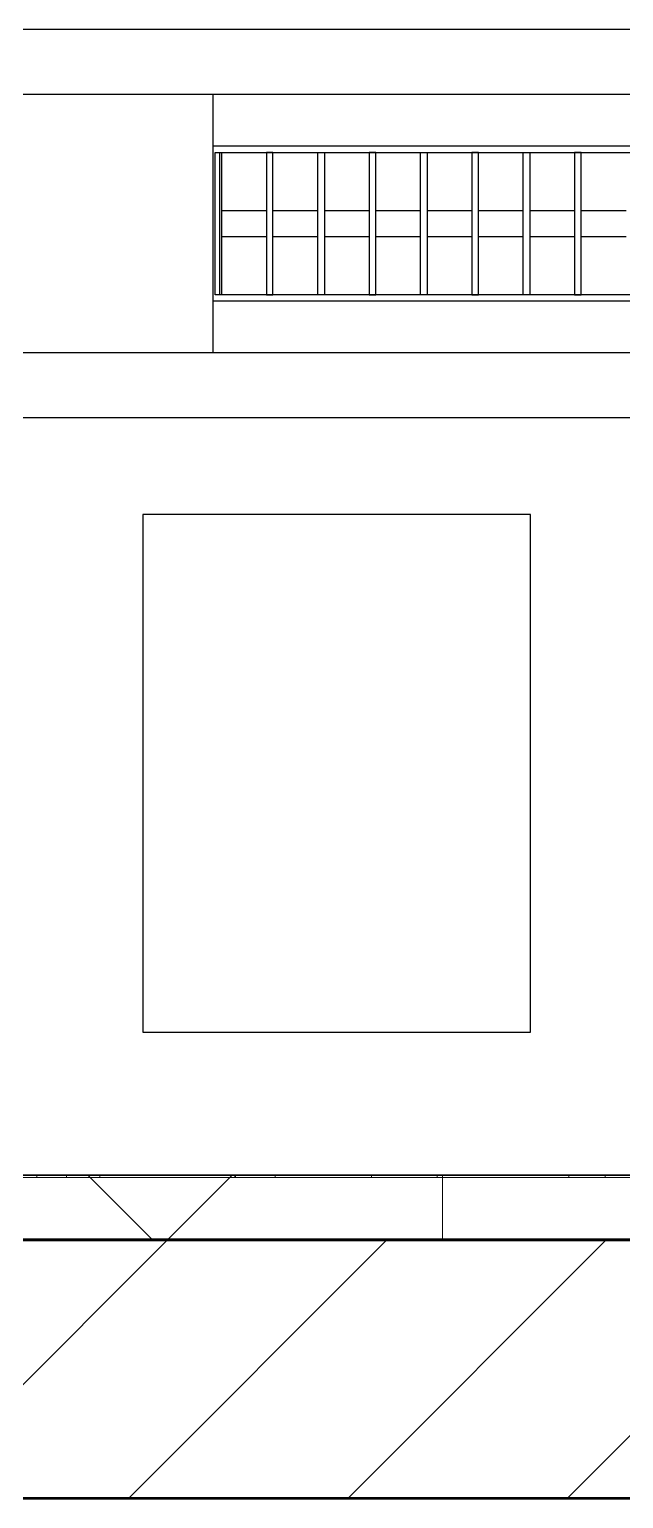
# Model space of a CAD drawing. Header units: millimetres. Extents: x -920231 to -841213, y -17301 to 22361.
# Drawn here: x -856902 to -856442, y -3376 to -2240 of the extents above; entities that cross this region are included whole.
import ezdxf
from ezdxf.enums import TextEntityAlignment as Align
from ezdxf.xclip import XClip

# ---------------------------------------------------------------- set-up
doc = ezdxf.new("R2010")
doc.units = ezdxf.units.MM
doc.header["$XCLIPFRAME"] = 0
for name, color, linetype in [('000 - WIPEOUT', 250, 'Continuous'), ('001 - ASCESSORIES', 251, 'Continuous'), ('A04_TUBE SERIES', 2, 'Continuous'), ('A11_ALU.SOLID SHEET', 2, 'Continuous')]:
    doc.layers.add(name, color=color, linetype=linetype)
for name, color, linetype, lineweight in [('008 - LIGHTING', 1, 'Continuous', 9), ('A-GLAZ-CURT', 2, 'Continuous', 9), ('A-WALL', 5, 'Continuous', 35), ('A-WALL-FNSH', 2, 'Continuous', 35), ('A-WALL-PATT', 1, 'Continuous', 35)]:
    doc.layers.add(name, color=color, linetype=linetype, lineweight=lineweight)

# ---------------------------------------------------------------- blocks, each defined once
blk = doc.blocks.new('PPLS-PP19_Custom Tile Pattern - Custom Tile Pattern-V91-4230-01 ENLARGED MULTI-PURPOSE LEVEL - REFLECTED CEILING PLAN - SHEET 1')
at = {"layer": 'A-GLAZ-CURT'}
for p, q in [((-13.9, 0), (9, 0)), ((-13.9, -2), (-13.9, 0)), ((9, 0), (9, -2)), ((34.9, 0), (139.2, 0)), ((34.9, -2), (34.9, 0)), ((139.2, 0), (139.2, -2)), ((170.3, 0), (245, 0)), ((170.3, -2), (170.3, 0)), ((196, 0), (213.3, 0)), ((213.3, 0), (196, 0)), ((230.1, 0), (300, 0)), ((245, 0), (245, -2)), ((295.8, 0), (300, 0)), ((295.8, -2), (295.8, 0)), ((300, 0), (300, -2)), ((-300, -2), (300, -2)), ((9, -2), (-13.9, -2)), ((139.2, -2), (34.9, -2)), ((139.8, 0), (139.8, -2)), ((245, -2), (170.3, -2)), ((300, -2), (295.8, -2)), ((300, -2), (300, -50)), ((300, -50), (-300, -50))]:
    blk.add_line(p, q, dxfattribs=at)
for points, knots in [([(-126.5, 0), (-122.4, 0), (-108.7, 0), (-86.7, 0), (-63.4, 0), (-54.4, 0), (-48.5, 0), (-30.8, 0), (-18, 0), (8.6, 0), (15, 0), (22.9, 0), (31, 0), (39, 0), (48.1, 0), (52.5, 0), (53.5, 0)], [-5231.017328, -5231.017328, -5231.017328, -5231.017328, -4994.692869, -4542.524482, -4008.285538, -3689.699207, -3546.54457, -3315.260113, -2864.387349, -2439.246196, -2084.094819, -1956.422387, -1818.904206, -1645.594513, -1443.202566, -1380.475303, -1380.475303, -1380.475303, -1380.475303]), ([(-18.4, 0), (-21.2, 0), (-28.5, 0), (-40, 0), (-56.2, 0), (-75.6, 0), (-94, 0), (-112, 0), (-114.9, 0), (-115.6, 0)], [-2308.122278, -2308.122278, -2308.122278, -2308.122278, -2125.455881, -1792.521578, -1466.981642, -1208.454564, -789.402658, -501.969187, -243.577221, -243.577221, -243.577221, -243.577221]), ([(-90.1, 0), (-86.6, 0), (-69.2, 0), (-42.5, 0), (-12.8, 0), (4.2, 0), (9.6, 0), (10.1, 0), (10.2, 0)], [-4993.333029, -4993.333029, -4993.333029, -4993.333029, -4799.173296, -4065.652676, -3589.737505, -3285.047089, -3066.359526, -3044.715262, -3044.715262, -3044.715262, -3044.715262]), ([(31.2, 0), (26, 0), (12, 0), (-16.9, 0), (-47.4, 0), (-65.3, 0), (-66.3, 0), (-66.3, 0)], [-4496.803627, -4496.803627, -4496.803627, -4496.803627, -4222.080604, -3745.412743, -2981.410125, -2542.574734, -2526.906796, -2526.906796, -2526.906796, -2526.906796]), ([(76.6, 0), (74.8, 0), (67.7, 0), (53.5, 0), (37, 0), (24.1, 0), (12.8, 0), (-2.9, 0), (-20.6, 0), (-32.8, 0), (-44.9, 0), (-51.4, 0), (-51.8, 0)], [-3095.572228, -3095.572228, -3095.572228, -3095.572228, -2950.589685, -2634.532728, -2313.748533, -2106.613311, -1925.670641, -1617.263037, -1290.787923, -1039.307308, -819.71621, -644.910881, -644.910881, -644.910881, -644.910881]), ([(-36.8, 0), (-32.4, 0), (-26.4, 0), (-20.1, 0), (-19.1, 0)], [-6191.144455, -6191.144455, -6191.144455, -6191.144455, -5862.463379, -5804.197927, -5804.197927, -5804.197927, -5804.197927]), ([(30.8, 0), (29.3, 0), (20.1, 0), (3.5, 0), (-16.6, 0), (-34.8, 0), (-36, 0)], [-10462.034656, -10462.034656, -10462.034656, -10462.034656, -10363.088938, -9884.23066, -9424.652049, -9182.880979, -9182.880979, -9182.880979, -9182.880979]), ([(-18.4, 0), (-23.8, 0), (-30.6, 0), (-31.8, 0), (-32, 0)], [-2994.501669, -2994.501669, -2994.501669, -2994.501669, -2698.150104, -2614.070998, -2614.070998, -2614.070998, -2614.070998]), ([(-30.6, 0), (-29.5, 0), (-23.4, 0), (-15.8, 0), (-15.2, 0)], [-54150.414002, -54150.414002, -54150.414002, -54150.414002, -53749.15266, -53717.791567, -53717.791567, -53717.791567, -53717.791567]), ([(-18.9, 0), (-19, 0), (-21.4, 0), (-26.3, 0), (-30, 0), (-30.5, 0)], [-54799.347654, -54799.347654, -54799.347654, -54799.347654, -54789.006179, -54461.685999, -54258.56961, -54258.56961, -54258.56961, -54258.56961]), ([(-30.5, 0), (-27.1, 0), (-17.8, 0), (6, 0), (22.1, 0), (37.4, 0), (45.3, 0), (51.3, 0), (53.4, 0)], [-2323.618664, -2323.618664, -2323.618664, -2323.618664, -2142.497158, -1716.209403, -1206.526904, -1089.329421, -901.315459, -786.462943, -786.462943, -786.462943, -786.462943]), ([(-28.6, 0), (-26.9, 0), (-23, 0), (-19.8, 0), (-18.4, 0)], [-5361.429781, -5361.429781, -5361.429781, -5361.429781, -5261.36855, -5179.298109, -5179.298109, -5179.298109, -5179.298109]), ([(-18.4, 0), (-11, 0), (10.2, 0), (43.4, 0), (70.9, 0), (82.1, 0), (83.7, 0)], [-5790.06482, -5790.06482, -5790.06482, -5790.06482, -5340.621928, -4573.028122, -4094.177415, -3869.465285, -3869.465285, -3869.465285, -3869.465285]), ([(8.3, 0), (8.2, 0), (7.2, 0), (0.3, 0), (-10.6, 0), (-17.8, 0), (-18.2, 0)], [-3574.286521, -3574.286521, -3574.286521, -3574.286521, -3526.962355, -3285.499107, -2903.012179, -2879.286364, -2879.286364, -2879.286364, -2879.286364]), ([(9.3, 0), (9.1, 0), (7.6, 0), (2.6, 0), (-8.5, 0), (-15.1, 0), (-18.2, 0)], [-2922.926651, -2922.926651, -2922.926651, -2922.926651, -2882.788014, -2720.818881, -2518.50168, -2313.983599, -2313.983599, -2313.983599, -2313.983599]), ([(70.6, 0), (66.2, 0), (55.8, 0), (39.6, 0), (24.7, 0), (2.8, 0), (-11.9, 0), (-18, 0)], [-4647.237329, -4647.237329, -4647.237329, -4647.237329, -4326.416877, -4098.545751, -3766.694881, -3333.063701, -3001.340775, -3001.340775, -3001.340775, -3001.340775]), ([(-17.5, 0), (-15.6, 0), (-9.4, 0), (2.1, 0), (13.2, 0), (21.2, 0), (24.6, 0), (24.7, 0), (24.7, 0)], [-5162.858308, -5162.858308, -5162.858308, -5162.858308, -5050.479954, -4785.90057, -4596.498881, -4445.288762, -4384.376941, -4376.041937, -4376.041937, -4376.041937, -4376.041937]), ([(-15.2, 0), (-13.1, 0), (7.5, 0), (42.8, 0), (84.3, 0), (111.8, 0), (125, 0)], [-461.142613, -461.142613, -461.142613, -461.142613, -429.606584, -390.253598, -346.313304, -304.787593, -304.787593, -304.787593, -304.787593]), ([(103.1, 0), (101.1, 0), (86.3, 0), (63.3, 0), (35.8, 0), (18.6, 0), (11.6, 0), (9, 0)], [-375.435014, -375.435014, -375.435014, -375.435014, -369.147452, -330.153101, -307.516438, -285.83788, -269.307637, -269.307637, -269.307637, -269.307637]), ([(24.7, 0), (24.5, 0), (21, 0), (15.5, 0), (10.8, 0), (9.6, 0)], [-4368.572414, -4368.572414, -4368.572414, -4368.572414, -4306.476363, -4080.000647, -3772.857994, -3772.857994, -3772.857994, -3772.857994]), ([(18.2, 0), (19.1, 0), (24.3, 0), (25.7, 0), (26.1, 0)], [-5700.113719, -5700.113719, -5700.113719, -5700.113719, -5554.232259, -5302.431367, -5302.431367, -5302.431367, -5302.431367]), ([(114.4, 0), (114.2, 0), (112.1, 0), (105.4, 0), (92.4, 0), (85.6, 0), (74.4, 0), (62.3, 0), (51.8, 0), (43.8, 0), (29.5, 0), (20.7, 0), (18.9, 0), (18.2, 0)], [-8148.58938, -8148.58938, -8148.58938, -8148.58938, -8105.191388, -7723.759874, -7531.75727, -7135.649961, -6924.452779, -6738.82075, -6548.303034, -6314.283804, -6135.05769, -5972.647715, -5832.674503, -5832.674503, -5832.674503, -5832.674503]), ([(27.4, 0), (27.9, 0), (29.5, 0), (38.1, 0), (53.4, 0), (71.7, 0), (84.8, 0), (86, 0), (92.5, 0), (94.3, 0)], [-5037.309798, -5037.309798, -5037.309798, -5037.309798, -4887.603822, -4705.298446, -4353.683244, -3960.84581, -3759.045785, -3336.541051, -2783.776468, -2783.776468, -2783.776468, -2783.776468]), ([(53.2, 0), (53.1, 0), (52.2, 0), (45, 0), (36.5, 0), (30.8, 0)], [-622.740158, -622.740158, -622.740158, -622.740158, -566.066452, -360.610861, 0, 0, 0, 0]), ([(136.4, 0), (121.7, 0), (86.9, 0), (51.2, 0), (31.2, 0)], [-106.750556, -106.750556, -106.750556, -106.750556, -59.610984, 0, 0, 0, 0]), ([(34.9, 0), (38.3, 0), (49.1, 0), (71.9, 0), (100.4, 0), (115.3, 0), (125.2, 0)], [-133.562983, -133.562983, -133.562983, -133.562983, -118.513713, -97.899267, -63.759246, -39.596333, -39.596333, -39.596333, -39.596333]), ([(125.3, 0), (119.1, 0), (102, 0), (76.9, 0), (57.8, 0), (46.5, 0), (41.2, 0), (36, 0), (35.5, 0), (35.5, 0)], [-430.948772, -430.948772, -430.948772, -430.948772, -401.860199, -357.622665, -341.267687, -334.000314, -326.15566, -319.318397, -317.489778, -317.489778, -317.489778, -317.489778]), ([(36.3, 0), (37.8, 0), (48.8, 0), (64.8, 0), (95.9, 0), (116.6, 0), (124.5, 0), (125.2, 0)], [-314.598523, -314.598523, -314.598523, -314.598523, -305.899624, -287.17622, -249.500363, -194.761443, -189.193718, -189.193718, -189.193718, -189.193718]), ([(61.5, 0), (61.5, 0), (61.2, 0), (54.6, 0), (53.7, 0), (53.6, 0)], [-1113.311073, -1113.311073, -1113.311073, -1113.311073, -1096.402191, -891.204116, -747.28819, -747.28819, -747.28819, -747.28819]), ([(53.9, 0), (56.1, 0), (59.3, 0), (61.3, 0), (61.5, 0)], [-1370.028348, -1370.028348, -1370.028348, -1370.028348, -1228.752106, -1120.932285, -1120.932285, -1120.932285, -1120.932285]), ([(54.1, 0), (54.5, 0), (59.5, 0), (64.5, 0), (72.7, 0), (75.2, 0), (76, 0), (76.2, 0)], [-774.539555, -774.539555, -774.539555, -774.539555, -753.071572, -495.328968, -421.953223, -334.951786, -290.452333, -290.452333, -290.452333, -290.452333]), ([(76.2, 0), (75.6, 0), (73.6, 0), (71, 0), (70.6, 0)], [-193.634889, -193.634889, -193.634889, -193.634889, -31.537676, 0, 0, 0, 0]), ([(94.4, 0), (94.4, 0), (94.6, 0), (99.1, 0), (109, 0), (117.3, 0), (123.2, 0), (125.2, 0)], [-2348.345796, -2348.345796, -2348.345796, -2348.345796, -2310.419338, -2233.599744, -2052.234781, -1843.028543, -1737.50663, -1737.50663, -1737.50663, -1737.50663]), ([(129, 0), (129, 0), (124.4, 0), (122.4, 0), (115, 0), (108, 0), (103.1, 0)], [-35.354907, -35.354907, -35.354907, -35.354907, -31.430235, -22.807238, -15.488593, 0, 0, 0, 0]), ([(157.9, 0), (156.8, 0), (151.7, 0), (143.3, 0), (134, 0), (126.2, 0), (118.6, 0), (114.2, 0), (112, 0), (105.7, 0), (105.2, 0), (105.2, 0)], [-10292.955006, -10292.955006, -10292.955006, -10292.955006, -10098.273015, -9847.788484, -9677.714971, -9567.007022, -9453.21225, -9220.200448, -9012.77275, -8966.157302, -8929.495943, -8929.495943, -8929.495943, -8929.495943]), ([(105.3, 0), (105.5, 0), (111, 0), (112.7, 0), (113.6, 0)], [-8920.561005, -8920.561005, -8920.561005, -8920.561005, -8814.835624, -8577.462505, -8577.462505, -8577.462505, -8577.462505]), ([(125.2, 0), (129.4, 0), (133.9, 0), (138.3, 0), (138.5, 0)], [-304.526428, -304.526428, -304.526428, -304.526428, -291.370682, -290.5735, -290.5735, -290.5735, -290.5735]), ([(125.6, 0), (125.7, 0), (127.1, 0), (128.8, 0), (129, 0), (129, 0)], [-39.28323, -39.28323, -39.28323, -39.28323, -39.050993, -35.895543, -35.445596, -35.445596, -35.445596, -35.445596]), ([(126, 0), (129.7, 0), (142.1, 0), (163.3, 0), (185.2, 0), (193.6, 0), (194.7, 0), (194.8, 0)], [-1723.290194, -1723.290194, -1723.290194, -1723.290194, -1530.39897, -1095.004608, -529.74427, -295.064701, -265.121568, -265.121568, -265.121568, -265.121568]), ([(168.4, 0), (167.7, 0), (162.5, 0), (150.4, 0), (131.8, 0), (126.3, 0)], [-543.375029, -543.375029, -543.375029, -543.375029, -530.793311, -458.593899, -432.67672, -432.67672, -432.67672, -432.67672]), ([(193.8, 0), (193.3, 0), (190.1, 0), (183.1, 0), (171, 0), (161.9, 0), (161.3, 0), (158.4, 0), (157.9, 0), (157.8, 0)], [-11665.349007, -11665.349007, -11665.349007, -11665.349007, -11565.880756, -11105.624034, -10839.086983, -10768.332124, -10666.779182, -10580.760289, -10550.278881, -10550.278881, -10550.278881, -10550.278881]), ([(268.9, 0), (265.8, 0), (243.8, 0), (207.1, 0), (177.4, 0), (159.3, 0), (158.3, 0), (158.3, 0)], [-254.050519, -254.050519, -254.050519, -254.050519, -244.693688, -187.987675, -143.776725, -129.632772, -123.352749, -123.352749, -123.352749, -123.352749]), ([(159.1, 0), (159.1, 0), (160.8, 0), (165.2, 0), (174.2, 0), (186, 0), (208.8, 0), (219.4, 0), (230.1, 0)], [-115.643202, -115.643202, -115.643202, -115.643202, -114.681583, -87.660824, -65.295536, -41.623857, -24.459831, 0, 0, 0, 0]), ([(215.2, 0), (214.6, 0), (210.5, 0), (204, 0), (187.5, 0), (175.3, 0), (169.5, 0)], [-203.825446, -203.825446, -203.825446, -203.825446, -198.527383, -184.406837, -162.427601, -142.916156, -142.916156, -142.916156, -142.916156]), ([(170.3, 0), (170.4, 0), (171.5, 0), (172.2, 0), (172.4, 0)], [-59.471458, -59.471458, -59.471458, -59.471458, -56.742688, -29.735729, -29.735729, -29.735729, -29.735729]), ([(172.1, 0), (177.7, 0), (187.9, 0), (201.1, 0), (207.5, 0), (214, 0), (215.1, 0)], [-255.364076, -255.364076, -255.364076, -255.364076, -237.955587, -223.92608, -215.862851, -208.75215, -208.75215, -208.75215, -208.75215]), ([(268.2, 0), (266.9, 0), (251.5, 0), (230.5, 0), (220, 0), (219, 0)], [-11972.496981, -11972.496981, -11972.496981, -11972.496981, -11905.454923, -11162.864862, -10859.773777, -10859.773777, -10859.773777, -10859.773777]), ([(219.8, 0), (220.8, 0), (227.7, 0), (240.3, 0), (245, 0)], [-10674.31991, -10674.31991, -10674.31991, -10674.31991, -10511.382485, -9932.504441, -9932.504441, -9932.504441, -9932.504441]), ([(284.8, 0), (284.8, 0), (285.2, 0), (287.5, 0), (293.6, 0), (297.8, 0), (300, 0)], [-4096.535135, -4096.535135, -4096.535135, -4096.535135, -4053.389046, -3959.664717, -3862.421465, -3746.95702, -3746.95702, -3746.95702, -3746.95702]), ([(295.8, 0), (294.2, 0), (290.9, 0), (286.7, 0), (285.8, 0)], [-4679.165325, -4679.165325, -4679.165325, -4679.165325, -4358.271401, -4213.061173, -4213.061173, -4213.061173, -4213.061173])]:
    blk.add_open_spline(points, degree=3, knots=knots, dxfattribs=at)
for points in [[(-18.4, 0), (-21.9, 0), (-25.4, 0), (-29, 0)], [(-13.9, 0), (-15, 0), (-16.4, 0), (-18.4, 0)], [(80.3, 0), (79.6, 0), (78.3, 0), (76.6, 0)], [(84.1, 0), (83.5, 0), (82.4, 0), (81.7, 0)], [(125.3, 0), (129.8, 0), (132.7, 0), (134.6, 0)], [(195.1, 0), (194.9, 0), (194.4, 0), (193.8, 0)], [(300, 0), (289.7, 0), (279.3, 0), (268.9, 0)], [(300, 0), (289.8, 0), (279.5, 0), (269.3, 0)]]:
    blk.add_open_spline(points, degree=3, dxfattribs=at)
blk = doc.blocks.new('PPLS-PP19_Custom Tile Pattern - Custom Tile Pattern-V76-4230-01 ENLARGED MULTI-PURPOSE LEVEL - REFLECTED CEILING PLAN - SHEET 1')
at = {"layer": 'A-GLAZ-CURT'}
for p, q in [((-300, 0), (-202.3, 0)), ((-300, -2), (-300, 0)), ((-293.1, 0), (-275.8, 0)), ((-275.8, 0), (-293.1, 0)), ((-222.3, 0), (-205, 0)), ((-205, 0), (-222.3, 0)), ((-202.3, 0), (-202.3, -2)), ((-174.2, 0), (-140.7, 0)), ((-174.2, -2), (-174.2, 0)), ((-300, -2), (300, -2)), ((-300, -50), (-300, -2)), ((-202.3, -2), (-300, -2)), ((-140.7, -2), (-174.2, -2)), ((300, -50), (-300, -50))]:
    blk.add_line(p, q, dxfattribs=at)
at = {"layer": 'A-GLAZ-CURT', "flags": 128}
for points in [[(-300, 0), (-291.7, 0), (-283.6, 0), (-275.6, 0), (-267.8, 0), (-260.1, 0), (-252.6, 0), (-245.1, 0), (-237.8, 0), (-230.5, 0), (-223.3, 0), (-216.2, 0), (-209.2, 0), (-202.3, 0)], [(-174.2, 0), (-179, 0), (-184, 0), (-189.3, 0), (-194.8, 0), (-200.7, 0), (-206.7, 0), (-213, 0), (-219.5, 0), (-226.1, 0), (-233, 0), (-239.9, 0), (-247, 0), (-254.2, 0), (-261.6, 0), (-269.1, 0), (-276.7, 0), (-284.4, 0), (-292.1, 0), (-300, 0)]]:
    blk.add_lwpolyline(points, dxfattribs=at)
at = {"layer": 'A-GLAZ-CURT'}
for points, knots in [([(-300, 0), (-284.7, 0), (-236.6, 0), (-184.2, 0), (-151.2, 0), (-140.7, 0)], [-5323.127839, -5323.127839, -5323.127839, -5323.127839, -4502.809032, -2700.551212, -1671.606487, -1671.606487, -1671.606487, -1671.606487]), ([(-187.5, 0), (-196.1, 0), (-225.2, 0), (-262.6, 0), (-294.5, 0), (-300, 0)], [-15748.978724, -15748.978724, -15748.978724, -15748.978724, -15131.813646, -13729.592194, -13439.944408, -13439.944408, -13439.944408, -13439.944408]), ([(-187.4, 0), (-192.9, 0), (-210.5, 0), (-232, 0), (-255.2, 0), (-262.6, 0), (-264.9, 0), (-265.4, 0)], [-1714.549031, -1714.549031, -1714.549031, -1714.549031, -1400.429864, -858.079193, -543.655514, -208.940337, 0, 0, 0, 0]), ([(-258.6, 0), (-257.9, 0), (-254.3, 0), (-241.2, 0), (-226, 0), (-213.1, 0), (-200.7, 0), (-192.8, 0), (-187.9, 0)], [-5722.54675, -5722.54675, -5722.54675, -5722.54675, -5657.471696, -5413.335975, -5017.494783, -4832.723979, -4666.091899, -4378.324359, -4378.324359, -4378.324359, -4378.324359]), ([(-187.8, 0), (-191, 0), (-202.6, 0), (-216.6, 0), (-231.3, 0), (-233.5, 0), (-234, 0)], [-1593.461244, -1593.461244, -1593.461244, -1593.461244, -1422.553702, -978.033455, -846.069444, -682.911962, -682.911962, -682.911962, -682.911962]), ([(-233.5, 0), (-233.4, 0), (-232.4, 0), (-230.7, 0), (-225.3, 0), (-223.6, 0)], [-455.274641, -455.274641, -455.274641, -455.274641, -440.605512, -119.536984, 0, 0, 0, 0]), ([(-223.6, 0), (-219.4, 0), (-206.8, 0), (-194.6, 0), (-187.4, 0)], [-5463.295695, -5463.295695, -5463.295695, -5463.295695, -5161.076232, -4773.317035, -4773.317035, -4773.317035, -4773.317035]), ([(-108.4, 0), (-116.5, 0), (-140.3, 0), (-168.2, 0), (-187.4, 0)], [-17961.803277, -17961.803277, -17961.803277, -17961.803277, -17136.203329, -15750.869555, -15750.869555, -15750.869555, -15750.869555]), ([(-187.4, 0), (-187.1, 0), (-180.8, 0), (-171.8, 0), (-158.7, 0), (-157.2, 0)], [-4369.603631, -4369.603631, -4369.603631, -4369.603631, -4349.945572, -4000.813434, -3840.635403, -3840.635403, -3840.635403, -3840.635403]), ([(-133.8, 0), (-135.5, 0), (-137.8, 0), (-149.3, 0), (-162, 0), (-174.7, 0), (-184.3, 0), (-187.4, 0)], [-2731.647847, -2731.647847, -2731.647847, -2731.647847, -2418.507304, -2308.929706, -2113.765672, -1763.376603, -1599.698286, -1599.698286, -1599.698286, -1599.698286]), ([(-137.9, 0), (-140.6, 0), (-147.7, 0), (-147.7, 0), (-158.7, 0), (-174, 0), (-181.1, 0), (-186.3, 0), (-186.8, 0)], [-3187.727384, -3187.727384, -3187.727384, -3187.727384, -2919.378265, -2477.344047, -2237.412286, -2029.680487, -1755.085331, -1726.685667, -1726.685667, -1726.685667, -1726.685667]), ([(-186.4, 0), (-186.1, 0), (-180.7, 0), (-169, 0), (-152.1, 0), (-136.8, 0), (-127.3, 0), (-124.2, 0), (-123.4, 0), (-123.3, 0)], [-4755.090697, -4755.090697, -4755.090697, -4755.090697, -4739.070012, -4465.409639, -4149.119819, -3839.893365, -3647.167523, -3488.92562, -3439.852845, -3439.852845, -3439.852845, -3439.852845])]:
    blk.add_open_spline(points, degree=3, knots=knots, dxfattribs=at)
blk = doc.blocks.new('*U1368')
blk.add_wipeout([(-25, 0), (25, 0), (25, 24947.7), (-25, 24997.7)]).dxf.layer = '000 - WIPEOUT'
at = {"layer": 'A04_TUBE SERIES', "color": 0}
blk.add_lwpolyline([(-25, 0), (25, 0), (25, 24947.7), (-25, 24997.7)], close=True, dxfattribs=at)
at = {"layer": 'Defpoints', "color": 250, "flags": 1}
blk.add_attdef('EXTR.OVL-LENGTH_', (-33.1, -9), '', height=5, dxfattribs=at)
blk = doc.blocks.new('*U1369')
blk.add_wipeout([(-25, 0), (25, 0), (25, 25197.7), (-25, 25247.7)]).dxf.layer = '000 - WIPEOUT'
at = {"layer": 'A04_TUBE SERIES', "color": 0}
blk.add_lwpolyline([(-25, 0), (25, 0), (25, 25197.7), (-25, 25247.7)], close=True, dxfattribs=at)
at = {"layer": 'Defpoints', "color": 250, "flags": 1}
blk.add_attdef('EXTR.OVL-LENGTH_', (-33.1, -9), '', height=5, dxfattribs=at)
blk = doc.blocks.new('*U1408')
blk.add_point((0, 0))
at = {"layer": 'Defpoints', "color": 250}
blk.add_text('AL.SHEET-HAT-TYPE-C', height=7, rotation=270, dxfattribs=at).set_placement((15, 0), align=Align.BOTTOM_CENTER)
blk.add_wipeout([(0, -100), (350, -100), (350, 100), (0, 100)]).dxf.layer = '000 - WIPEOUT'
at = {"layer": 'A11_ALU.SOLID SHEET', "color": 0}
blk.add_lwpolyline([(0, -100), (350, -100), (350, 100), (0, 100)], close=True, dxfattribs=at)
blk = doc.blocks.new('*U1351')
at = {"color": 1}
blk.add_wipeout([(600, -60), (-600, -60), (-600, 60), (600, 60)], dxfattribs=at).dxf.layer = '000 - WIPEOUT'
at = {"layer": '001 - ASCESSORIES', "color": 0}
blk.add_lwpolyline([(600, -60), (-600, -60), (-600, 60), (600, 60)], close=True, dxfattribs=at)
at = {"layer": '001 - ASCESSORIES'}
for points in [[(-593.5, -55), (-598.5, -55), (-598.5, 55), (-593.5, 55)], [(595, -55), (-595, -55), (-595, 55), (595, 55)], [(-558.8, -55), (-553.8, -55), (-553.8, 55), (-558.8, 55)], [(-514, -55), (-519, -55), (-519, 55), (-514, 55)], [(-479.3, -55), (-474.3, -55), (-474.3, 55), (-479.3, 55)], [(-434.6, -55), (-439.6, -55), (-439.6, 55), (-434.6, 55)], [(-399.8, -55), (-394.8, -55), (-394.8, 55), (-399.8, 55)], [(-355.1, -55), (-360.1, -55), (-360.1, 55), (-355.1, 55)], [(-320.4, -55), (-315.4, -55), (-315.4, 55), (-320.4, 55)]]:
    blk.add_lwpolyline(points, close=True, dxfattribs=at)
for points in [[(-593.5, 10), (-558.8, 10)], [(-553.8, 10), (-519, 10)], [(-514, 10), (-479.3, 10)], [(-474.3, 10), (-439.6, 10)], [(-434.6, 10), (-399.8, 10)], [(-394.8, 10), (-360.1, 10)], [(-355.1, 10), (-320.4, 10)], [(-315.4, 10), (-280.6, 10)], [(-593.5, -10), (-558.8, -10)], [(-553.8, -10), (-519, -10)], [(-514, -10), (-479.3, -10)], [(-474.3, -10), (-439.6, -10)], [(-434.6, -10), (-399.8, -10)], [(-394.8, -10), (-360.1, -10)], [(-355.1, -10), (-320.4, -10)], [(-315.4, -10), (-280.6, -10)]]:
    blk.add_lwpolyline(points, dxfattribs=at)
blk = doc.blocks.new('*U1487')
at = {"color": 3}
blk.add_wipeout([(-200, -3050), (200, -3050), (200, -3350), (-200, -3350)], dxfattribs=at).dxf.layer = '000 - WIPEOUT'
at = {"layer": 'A11_ALU.SOLID SHEET', "color": 0, "linetype": 'ByBlock'}
blk.add_lwpolyline([(-200, -3350), (200, -3350), (200, -3050), (-200, -3050)], close=True, dxfattribs=at)
blk = doc.blocks.new('*U1512')
at = {"layer": 'A11_ALU.SOLID SHEET', "color": 1}
blk.add_blockref('*U1408', (-112427.5, -5969.5), dxfattribs=at)
at = {"layer": 'A11_ALU.SOLID SHEET', "linetype": 'ByBlock', "rotation": 90}
blk.add_blockref('*U1487', (-115182, -6394.5), dxfattribs=at)
at = {"layer": '008 - LIGHTING'}
blk.add_blockref('*U1351', (-111477.5, -5969.5), dxfattribs=at)
at = {"layer": 'A04_TUBE SERIES', "linetype": 'ByBlock'}
for name, p, rotation in [('*U1368', (-106232, -5844.5), 90.00000000000001), ('*U1369', (-106232, -6094.5), 90)]:
    blk.add_blockref(name, p, dxfattribs=dict(at, rotation=rotation))

msp = doc.modelspace()

# ---------------------------------------------------------------- block references
ref = msp.add_blockref('*U1512', (-744682.4, 3579))
XClip(ref).set_block_clipping_path([(-170955.001718735, -20880.0077451951), (-101425.4223389953, 14393.0014498747)])

# ---------------------------------------------------------------- next in the draw order: hatches: boundary and pattern name
at = {"layer": 'A-WALL-PATT', "lineweight": 9}
h = msp.add_hatch(dxfattribs=at)
h.set_pattern_fill('FP_3', color=256, style=0, pattern_type=2)
h.set_pattern_definition([(45, (0, 0), (-212.13203, 212.13203), []), (135, (0, 0), (-212.13203, -212.13203), [])])
h.paths.add_polyline_path([(-850767.4, -3175.9), (-850767.4, -3125.9), (-868697.3, -3125.9), (-868744, -3175.9), (-850867, -3175.9)])
h = msp.add_hatch(dxfattribs=at)
h.set_pattern_fill('FP_2', color=256, style=0, pattern_type=2)
h.set_pattern_definition([(45, (0, 0), (-84.852814, 84.852814), [])])
h.paths.add_polyline_path([(-850567.4, -3375.9), (-850567.4, -3175.9), (-868402.1, -3175.9), (-868588.6, -3375.9), (-850766.3, -3375.9)])

# ---------------------------------------------------------------- next in the draw order: linework, layer by layer
at = {"layer": 'A-WALL', "color": 7, "lineweight": 70}
for p, q in [((-868402.1, -3175.9), (-850767.4, -3175.9)), ((-850767.4, -3175.9), (-868402.1, -3175.9)), ((-850766.3, -3375.9), (-868588.6, -3375.9))]:
    msp.add_line(p, q, dxfattribs=at)
at = {"layer": 'A-WALL-FNSH', "color": 250}
msp.add_line((-868697.3, -3125.9), (-850817.4, -3125.9), dxfattribs=at)

# ---------------------------------------------------------------- next in the draw order: block references
at = {"layer": 'A-GLAZ-CURT'}
for name, p in [('PPLS-PP19_Custom Tile Pattern - Custom Tile Pattern-V91-4230-01 ENLARGED MULTI-PURPOSE LEVEL - REFLECTED CEILING PLAN - SHEET 1', (-856882.4, -3125.9)), ('PPLS-PP19_Custom Tile Pattern - Custom Tile Pattern-V76-4230-01 ENLARGED MULTI-PURPOSE LEVEL - REFLECTED CEILING PLAN - SHEET 1', (-856282.4, -3125.9))]:
    msp.add_blockref(name, p, dxfattribs=at)

doc.saveas('drawing.dxf')
